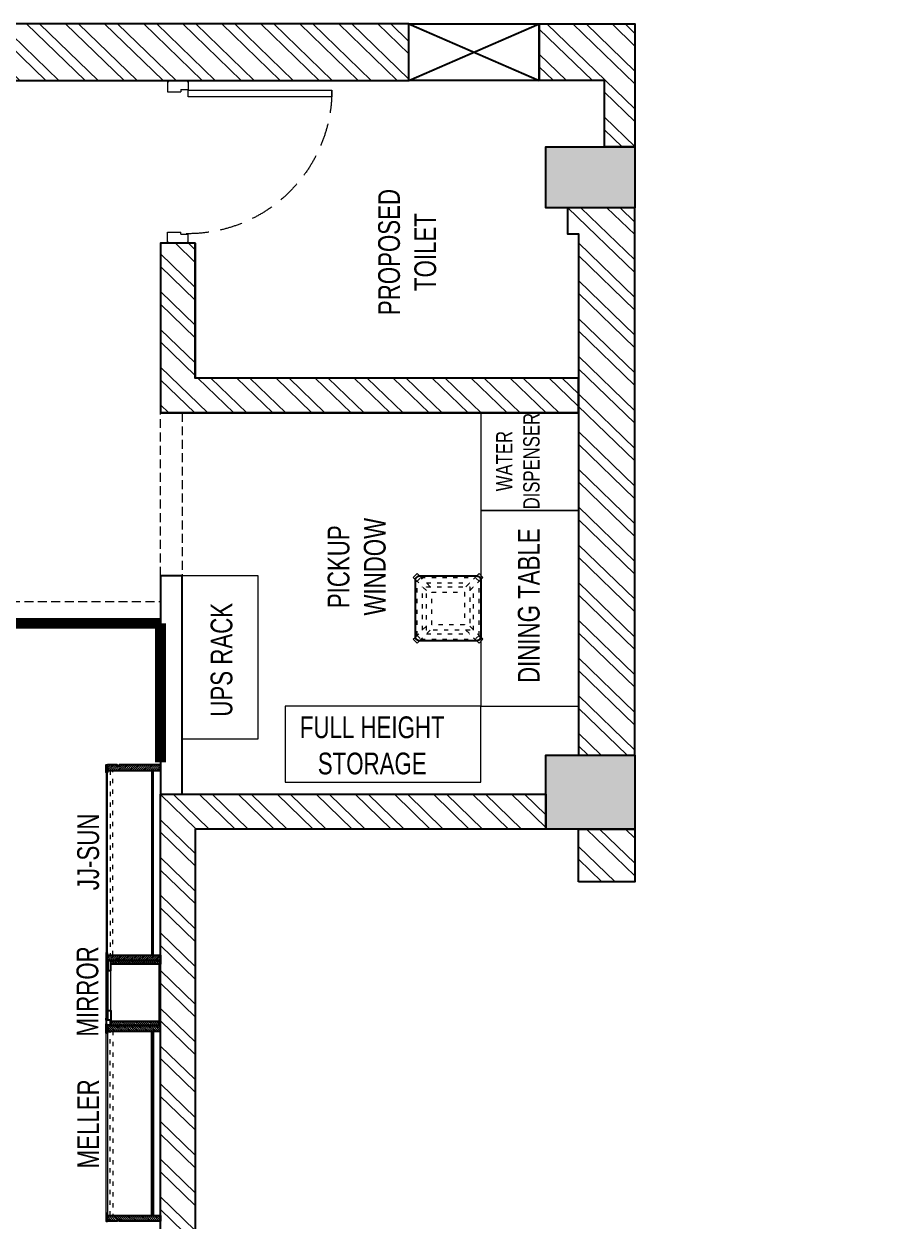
# Model space of a CAD drawing. Header units: feet. Extents: x 10026554 to 10036195, y -6281086 to -6268964.
# Drawn here: x 10032166 to 10036195, y -6274476 to -6268964 of the extents above; entities that cross this region are included whole.
import ezdxf

# ---------------------------------------------------------------- set-up
doc = ezdxf.new("R2010")
doc.units = ezdxf.units.FT
doc.header["$LTSCALE"] = 33
doc.header["$MEASUREMENT"] = 0
for name, pattern in [('a_p6_plan_L18$0$HIDDEN', [0.375, 0.25, -0.125]), ('ACAD_ISO03W100', [30, 12, -18]), ('HIDDEN2', [4.7625, 3.175, -1.5875])]:
    doc.linetypes.add(name, pattern=pattern)
doc.layers.add('A-WALL', color=1, linetype='Continuous')
doc.layers.add('column', color=10, linetype='Continuous')
for name, color, linetype, lineweight in [('A-WALL HATCH', 251, 'Continuous', 0), ('column hatch', 5, 'Continuous', 0), ('Door', 2, 'Continuous', 13), ('LENS-CURTAIN', 5, 'a_p6_plan_L18$0$HIDDEN', 9), ('LENS-DOOR', 34, 'Continuous', 20), ('LENS-PARTITION', 21, 'Continuous', 25), ('LENS-TEXT', 31, 'Continuous', 5), ('LENS_DIMENSION', 193, 'Continuous', 0), ('LENS_TEXT', 31, 'Continuous', 5), ('LK-FF&E WALL', 1, 'Continuous', 9), ('LK-FLUTTED FINISH', 20, 'Continuous', 30), ('LK-MIRROR', 133, 'Continuous', 13), ('LN-ELEVATION-1', 81, 'Continuous', 25), ('LN-ELEVATION-2', 103, 'Continuous', 20), ('LN-ELEVATION-3', 125, 'Continuous', 18), ('LN-ELEVATION-4', 145, 'Continuous', 13), ('LN-ELEVATION-5', 167, 'Continuous', 5), ('LN-HATCH', 251, 'Continuous', 0), ('PLANO-TXT', 252, 'Continuous', 5)]:
    doc.layers.add(name, color=color, linetype=linetype, lineweight=lineweight)
doc.styles.add('LK TXT', font='GILC____.TTF', dxfattribs={"height": 100})
doc.styles.get("Standard").update_dxf_attribs({"font": 'GILC____.TTF'})
pattern_1 = [(45, (4208834.247, 1706614.74), (-4.4901280605, 4.4901280605), [])]
pattern_2 = [(45, (4209134.247, 1706614.74), (-4.4901280605, 4.4901280605), [])]

# ---------------------------------------------------------------- blocks, each defined once
blk = doc.blocks.new('*U35')
at = {"layer": 'LENS-DOOR'}
for p, q in [((548121.7, 1779235.3), (548121.7, 1778573.8)), ((548121.7, 1779235.3), (548153, 1779235.3)), ((548153, 1778573.8), (548153, 1779235.3)), ((547447.3, 1778568.6), (547452.5, 1778568.6)), ((547447.3, 1778484.1), (547447.3, 1778568.6)), ((547452.5, 1778573.8), (547488.9, 1778573.8)), ((547452.5, 1778568.6), (547452.5, 1778573.8)), ((547488.9, 1778539.9), (547488.9, 1778573.8)), ((548121.7, 1778573.8), (548153, 1778573.8)), ((548192.1, 1778573.8), (548155.6, 1778573.8)), ((548155.6, 1778539.9), (548155.6, 1778573.8)), ((548192.1, 1778568.6), (548192.1, 1778573.8)), ((548197.3, 1778568.6), (548192.1, 1778568.6)), ((548197.3, 1778484.1), (548197.3, 1778568.6)), ((547488.9, 1778539.9), (547499.3, 1778539.9)), ((547499.3, 1778478.9), (547499.3, 1778539.9)), ((548145.2, 1778478.9), (548145.2, 1778539.9)), ((548155.6, 1778539.9), (548145.2, 1778539.9)), ((547447.3, 1778484.1), (547452.5, 1778484.1)), ((547452.5, 1778478.9), (547452.5, 1778484.1)), ((547452.5, 1778478.9), (547499.3, 1778478.9)), ((548192.1, 1778478.9), (548145.2, 1778478.9)), ((548192.1, 1778478.9), (548192.1, 1778484.1)), ((548197.3, 1778484.1), (548192.1, 1778484.1))]:
    blk.add_line(p, q, dxfattribs=at)
at = {"layer": 'LENS-DOOR', "color": 7, "linetype": 'HIDDEN2'}
blk.add_ellipse((548153, 1778573.8), major_axis=(-661.5, 0), ratio=1, start_param=-1.570791, end_param=0.051209, dxfattribs=at)
blk = doc.blocks.new('A$C87ab3381')
at = {"layer": 'A-WALL HATCH'}
h = blk.add_hatch(dxfattribs=at)
h.set_pattern_fill('ANSI32', color=256, scale=333, angle=0.9716)
h.set_pattern_definition([(45.971575, (-3885225.56, 5461308.43), (-89.7845112, 86.7900177), []), (45.971575, (-3885166.7, 5461309.43), (-89.7845112, 86.7900177), [])])
h.paths.add_polyline_path([(-3950, 0), (-3707, 0), (-3707, 260), (-3950, 260)])
h.paths.add_polyline_path([(-6897, 8175), (-6897, 8425), (-9712, 8425), (-9712, 8175)])
h.paths.add_polyline_path([(-3707, 8175), (-3707, 8425), (-6557, 8425), (-6557, 8175)])
h.paths.add_polyline_path([(-3367, 8425), (-3367, 8175), (-846, 8175), (-846, 8425)])
h.paths.add_polyline_path([(-566, 8425), (-566, 8175), (-260, 8175), (-260, 1040.5), (0, 1040.5), (0, 8425)])
h.paths.add_polyline_path([(-260, 140), (-566, 140), (-566, 0), (0, 0), (0, 440.5), (-260, 440.5)])
h.paths.add_polyline_path([(-3367, 260), (-3367, 0), (-846, 0), (-846, 310), (-966, 310), (-966, 260)])
h.paths.add_polyline_path([(-1631, 2024), (-1010, 2024), (-1010, 2184), (-1791, 2184), (-1791, 260), (-1631, 260)])
h.paths.add_polyline_path([(-9712, 2184), (-9712, 2024), (-3707, 2024), (-3707, 410), (-3547, 410), (-3547, 2184)])
at = {"layer": 'column hatch'}
h = blk.add_hatch(color=251, dxfattribs=at)
h.dxf.hatch_style = 1
h.paths.add_polyline_path([(-9982, -766), (-9712, -766), (-9712, -1216), (-9982, -1216)])
h.paths.add_polyline_path([(-9712, 2184), (-9982, 2184), (-9982, 1724), (-9712, 1724)])
h.paths.add_polyline_path([(-9982, 5725), (-9712, 5725), (-9712, 5025), (-9982, 5025)])
h.paths.add_polyline_path([(-9982, 8425), (-9712, 8425), (-9712, 7975), (-9982, 7975)])
h.paths.add_polyline_path([(-6897, 8425), (-6557, 8425), (-6557, 7935), (-6897, 7935)])
h.paths.add_polyline_path([(-3707, 8425), (-3367, 8425), (-3367, 7975), (-3707, 7975)])
h.paths.add_polyline_path([(-566, 8015), (-846, 8015), (-846, 8425), (-566, 8425)])
h.paths.add_polyline_path([(-846, 4470), (-566, 4470), (-566, 4050), (-846, 4050)])
h.paths.add_polyline_path([(-566, 0), (-846, 0), (-846, 410), (-566, 410)])
h.paths.add_polyline_path([(-3707, 410), (-3367, 410), (-3367, 0), (-3707, 0)])
at = {"layer": 'A-WALL'}
for p, q in [((-1791, 260), (-1791, 2184)), ((-1010, 2184), (-1791, 2184)), ((-1010, 2024), (-1010, 2184)), ((-1631, 260), (-1631, 2024)), ((-1010, 2024), (-1631, 2024)), ((-260, 1040.5), (0, 1040.5)), ((-260, 1040.5), (0, 440.5)), ((0, 1040.5), (-260, 440.5))]:
    blk.add_line(p, q, dxfattribs=at)
for points in [[(0, 1040.5), (0, 8425), (-566, 8425), (-566, 8175), (-260, 8175), (-260, 1040.5)], [(-9712, 2184), (-3547, 2184), (-3547, 410), (-3707, 410), (-3707, 2024), (-9712, 2024)], [(-1631, 260), (-1631, 2024), (-1010, 2024), (-1010, 2184), (-1791, 2184), (-1791, 260)], [(-260, 1040.5), (0, 1040.5), (0, 440.5), (-260, 440.5)], [(-566, 140), (-260, 140), (-260, 440.5), (0, 440.5), (0, 0), (-566, 0)], [(-846, 310), (-966, 310), (-966, 260), (-3367, 260), (-3367, 0), (-846, 0)], [(-3950, 260), (-3707, 260), (-3707, 0), (-3950, 0)]]:
    blk.add_lwpolyline(points, close=True, dxfattribs=at)
at = {"layer": 'column'}
for points in [[(-3707, 410), (-3367, 410), (-3367, 0), (-3707, 0)], [(-566, 0), (-846, 0), (-846, 410), (-566, 410)]]:
    blk.add_lwpolyline(points, close=True, dxfattribs=at)
at = {"layer": 'Door', "xscale": -1, "rotation": 180}
blk.add_blockref('*U35', (-548457.3, 1780630.4), dxfattribs=at)
blk = doc.blocks.new('JJ SH 900')
at = {"layer": 'LN-HATCH', "ltscale": 0.5}
h = blk.add_hatch(dxfattribs=at)
h.set_pattern_fill('ANSI31', color=256, scale=50)
h.paths.add_polyline_path([(-911.8, 0), (-911.8, -190), (-905.8, -190), (-905.8, -200), (-911.8, -200), (-911.8, -244), (-886.8, -244), (-886.8, 0)])
h = blk.add_hatch(dxfattribs=at)
h.set_pattern_fill('ANSI31', color=256, scale=2)
h.set_pattern_definition(pattern_1)
h.paths.add_polyline_path([(-11.8, 0), (-11.8, -190), (-17.8, -190), (-17.8, -200), (-11.8, -200), (-11.8, -244), (-36.8, -244), (-36.8, 0)])
h = blk.add_hatch(dxfattribs=at)
h.set_pattern_fill('ANSI31', color=256, scale=2)
h.set_pattern_definition(pattern_2)
h.paths.add_polyline_path([(-36.8, -40), (-886.8, -40), (-886.8, -34), (-36.8, -34)])
h = blk.add_hatch(dxfattribs=at)
h.set_pattern_fill('ANSI31', color=256, scale=2)
h.set_pattern_definition(pattern_2)
h.paths.add_polyline_path([(-876.8, -244), (-876.8, -250), (-911.8, -250), (-911.8, -244)])
h = blk.add_hatch(dxfattribs=at)
h.set_pattern_fill('ANSI31', color=256, scale=2)
h.set_pattern_definition(pattern_1)
h.paths.add_polyline_path([(-46.8, -244), (-46.8, -250), (-11.8, -250), (-11.8, -244)])
at = {"layer": 'LN-ELEVATION-1', "ltscale": 0.5}
for points in [[(-911.8, 0), (-911.8, -190), (-905.8, -190), (-905.8, -200), (-911.8, -200), (-911.8, -244), (-886.8, -244), (-886.8, 0)], [(-11.8, 0), (-11.8, -190), (-17.8, -190), (-17.8, -200), (-11.8, -200), (-11.8, -244), (-36.8, -244), (-36.8, 0)], [(-36.8, -40), (-886.8, -40), (-886.8, -34), (-36.8, -34)], [(-876.8, -244), (-876.8, -250), (-911.8, -250), (-911.8, -244)], [(-46.8, -244), (-46.8, -250), (-11.8, -250), (-11.8, -244)]]:
    blk.add_lwpolyline(points, close=True, dxfattribs=at)
at = {"layer": 'LN-ELEVATION-3', "ltscale": 0.5}
for p, q in [((-886.8, 0), (-36.8, 0)), ((-876.8, -244), (-46.8, -244)), ((-46.8, -250), (-876.8, -250))]:
    blk.add_line(p, q, dxfattribs=at)
at = {"layer": 'LN-ELEVATION-4', "linetype": 'ACAD_ISO03W100', "ltscale": 0.05}
blk.add_lwpolyline([(-886.8, -220), (-36.8, -220), (-36.8, -232), (-886.8, -232)], close=True, dxfattribs=at)
blk = doc.blocks.new('MIRROR')
at = {"layer": 'LN-HATCH', "ltscale": 0.5}
h = blk.add_hatch(dxfattribs=at)
h.set_pattern_fill('ANSI31', color=256, scale=2)
h.set_pattern_definition([(45, (4060433.7416, 1708720.787), (-4.4901280605, 4.4901280605), [])])
h.paths.add_polyline_path([(212.9, 101.3), (230.9, 101.3), (230.9, -127.7), (212.9, -127.7)])
h.paths.add_polyline_path([(230.9, 95.3), (494.9, 95.3), (494.9, 101.3), (230.9, 101.3)])
h.paths.add_polyline_path([(512.9, 101.3), (494.9, 101.3), (494.9, -127.7), (512.9, -127.7)])
at = {"layer": 'Defpoints'}
blk.add_lwpolyline([(512.9, 101.3), (212.9, 101.3), (212.9, -148.7), (512.9, -148.7)], close=True, dxfattribs=at)
at = {"layer": 'LN-ELEVATION-1'}
for points in [[(212.9, 101.3), (230.9, 101.3), (230.9, -127.7), (212.9, -127.7)], [(230.9, 95.3), (494.9, 95.3), (494.9, 101.3), (230.9, 101.3)], [(512.9, 101.3), (494.9, 101.3), (494.9, -127.7), (512.9, -127.7)], [(259.9, -141.7), (259.9, -127.7), (214.9, -127.7), (214.9, -148.7), (223.9, -148.7), (223.9, -147.2), (216.4, -147.2), (216.4, -141.7)], [(442.9, -141.7), (442.9, -127.7), (487.9, -127.7), (487.9, -148.7), (478.9, -148.7), (478.9, -147.2), (486.4, -147.2), (486.4, -141.7)], [(504.9, -148.7), (504.9, -147.2), (509.4, -147.2), (509.4, -129.2), (487.9, -129.2), (487.9, -127.7), (510.9, -127.7), (510.9, -148.7)]]:
    blk.add_lwpolyline(points, close=True, dxfattribs=at)
at = {"layer": 'LN-ELEVATION-2', "color": 4, "lineweight": 0}
blk.add_lwpolyline([(216.4, -141.7), (486.4, -141.7), (486.4, -147.2), (216.4, -147.2)], close=True, dxfattribs=at)
at = {"layer": 'LN-ELEVATION-2'}
blk.add_lwpolyline([(259.9, -141.7), (442.9, -141.7), (442.9, -127.7), (259.9, -127.7)], close=True, dxfattribs=at)
at = {"layer": 'LN-ELEVATION-4', "ltscale": 0.5}
blk.add_line((478.9, -148.7), (223.9, -148.7), dxfattribs=at)
blk = doc.blocks.new('Stool')
at = {"layer": 'LN-ELEVATION-1', "ltscale": 0.5}
blk.add_lwpolyline([(-130, 300), (130, 300, -0.414214), (150, 280), (150, 20, -0.414214), (130, 0), (-130, 0, -0.414214), (-150, 20), (-150, 280, -0.414214)], format="xyb", close=True, dxfattribs=at)
at = {"layer": 'LN-ELEVATION-3', "linetype": 'ACAD_ISO03W100', "ltscale": 0.05}
for p, q in [((-82.3, 250), (-124.7, 292.4)), ((-124.7, 292.4), (124.7, 292.4)), ((82.3, 250), (124.7, 292.4)), ((-100, 232.3), (-142.4, 274.7)), ((-142.4, 274.7), (-142.4, 25.3)), ((-117.4, 249.7), (-117.4, 50.3)), ((-99.7, 267.4), (99.7, 267.4)), ((100, 232.3), (142.4, 274.7)), ((117.4, 249.7), (117.4, 50.3)), ((142.4, 274.7), (142.4, 25.3)), ((-100, 67.7), (-142.4, 25.3)), ((100, 67.7), (142.4, 25.3)), ((-82.3, 50), (-124.7, 7.6)), ((-124.7, 7.6), (124.7, 7.6)), ((-99.7, 32.6), (99.7, 32.6)), ((82.3, 50), (124.7, 7.6))]:
    blk.add_line(p, q, dxfattribs=at)
for points in [[(-132.2, 299.9), (-124.7, 292.4), (-142.4, 274.7), (-149.9, 282.2)], [(132.2, 299.9), (124.7, 292.4), (142.4, 274.7), (149.9, 282.2)], [(-132.2, 0.1), (-124.7, 7.6), (-142.4, 25.3), (-149.9, 17.8)], [(132.2, 0.1), (124.7, 7.6), (142.4, 25.3), (149.9, 17.8)]]:
    blk.add_lwpolyline(points, dxfattribs=at)
for points in [[(-100, 250), (100, 250), (100, 50), (-100, 50)], [(-75, 225), (75, 225), (75, 75), (-75, 75)]]:
    blk.add_lwpolyline(points, close=True, dxfattribs=at)
at = {"layer": 'LN-ELEVATION-5', "ltscale": 0.5}
for points in [[(-149.9, 282.2), (-160.1, 292.4), (-142.4, 310.1), (-132.2, 299.9)], [(149.9, 282.2), (160.1, 292.4), (142.4, 310.1), (132.2, 299.9)], [(-149.9, 17.8), (-160.1, 7.6), (-142.4, -10.1), (-132.2, 0.1)], [(149.9, 17.8), (160.1, 7.6), (142.4, -10.1), (132.2, 0.1)]]:
    blk.add_lwpolyline(points, dxfattribs=at)

msp = doc.modelspace()

# ---------------------------------------------------------------- linework, layer by layer
at = {"layer": 'LENS-CURTAIN', "ltscale": 5}
for points in [[(10032894.9, -6271505.4), (10032794.9, -6271505.4), (10032794.9, -6270755.4), (10032894.9, -6270755.4)], [(10032794.9, -6271624.4), (10032794.9, -6271724.4), (10032044.9, -6271724.4), (10032044.9, -6271624.4)]]:
    msp.add_lwpolyline(points, close=True, dxfattribs=at)
at = {"layer": 'LENS-PARTITION'}
msp.add_lwpolyline([(10032794.9, -6271505.4), (10032794.9, -6272511.4), (10032894.9, -6272511.4), (10032894.9, -6271505.4)], close=True, dxfattribs=at)
at = {"layer": 'LK-FF&E WALL'}
for points in [[(10034718.9, -6271205.4), (10034718.9, -6270755.4), (10034268.9, -6270755.4), (10034268.9, -6271205.4)], [(10034718.9, -6272105.4), (10034718.9, -6271205.4), (10034268.9, -6271205.4), (10034268.9, -6272105.4)], [(10033244.9, -6271505.4), (10032894.9, -6271505.4), (10032894.9, -6272255.4), (10033244.9, -6272255.4)], [(10034268.9, -6272455.4), (10034268.9, -6272105.4), (10033368.9, -6272105.4), (10033368.9, -6272455.4)]]:
    msp.add_lwpolyline(points, close=True, dxfattribs=at)
at = {"layer": 'LK-FLUTTED FINISH', "linetype": 'ACAD_ISO03W100', "ltscale": 0.05, "const_width": 50}
msp.add_lwpolyline([(10032794.9, -6271724.4), (10029573.9, -6271724.4)], dxfattribs=at)
at = {"layer": 'LK-MIRROR', "linetype": 'ACAD_ISO03W100', "ltscale": 0.05, "const_width": 50}
msp.add_lwpolyline([(10032794.9, -6272364.6), (10032794.9, -6271724.4)], dxfattribs=at)

# ---------------------------------------------------------------- block references
at = {"layer": 'LENS_DIMENSION', "rotation": 90}
msp.add_blockref('A$C87ab3381', (10034978.9, -6268964.4), dxfattribs=at)
at = {"layer": 'LK-FF&E WALL'}
for name, p, rotation in [('Stool', (10034268.9, -6271655.4), 90), ('MIRROR', (10032693.6, -6273063.4), 269.9999999999999), ('JJ SH 900', (10032794.9, -6274488.2), 269.9999999999999)]:
    msp.add_blockref(name, p, dxfattribs=dict(at, rotation=rotation))
at = {"layer": 'LK-FF&E WALL', "xscale": -1, "rotation": 270}
msp.add_blockref('JJ SH 900', (10032794.9, -6272364.6), dxfattribs=at)

# ---------------------------------------------------------------- texts
at = {"layer": 'LENS-TEXT', "color": 0, "linetype": 'Continuous', "ltscale": 3, "attachment_point": 5, "rotation": 90, "style": 'LK TXT'}
for s, width, gutter_width, insert, char_height in [('WATER \\PDISPENSER', 264.162, 0.75, (10034440.4, -6270977.4), 75), ('DINING TABLE', 783.964, 1, (10034490.9, -6271642.8), 100), ('UPS RACK', 1099.487, 1, (10033076.5, -6271892), 100)]:
    msp.add_mtext_dynamic_manual_height_columns(s, width=width, gutter_width=gutter_width, heights=[0], dxfattribs=dict(at, insert=insert, char_height=char_height))
at = {"layer": 'LENS-TEXT', "color": 0, "linetype": 'Continuous', "ltscale": 3, "insert": (10033769.7, -6272286.9), "char_height": 100, "attachment_point": 5, "style": 'LK TXT'}
msp.add_mtext_dynamic_manual_height_columns('FULL HEIGHT \\PSTORAGE ', width=1099.487, gutter_width=1, heights=[0], dxfattribs=at)
at = {"layer": 'LENS_TEXT', "linetype": 'Continuous', "ltscale": 3, "char_height": 100, "attachment_point": 5, "rotation": 90}
for s, insert in [('PROPOSED TOILET', (10033931.1, -6270014.7)), ('PICKUP WINDOW', (10033698.6, -6271463.6))]:
    msp.add_mtext_dynamic_manual_height_columns(s, width=602.038, gutter_width=1, heights=[0], dxfattribs=dict(at, insert=insert))
at = {"layer": 'LENS_TEXT', "linetype": 'Continuous', "ltscale": 3, "insert": (10032459.2, -6273419, -23744), "char_height": 100, "width": 324.474, "attachment_point": 5, "rotation": 90, "style": 'LK TXT'}
msp.add_mtext('{\\C7;MIRROR}', dxfattribs=at)
at = {"layer": 'PLANO-TXT', "linetype": 'Continuous', "ltscale": 3, "char_height": 100, "width": 149.547, "attachment_point": 5, "rotation": 90, "style": 'LK TXT'}
for s, insert in [('JJ-SUN', (10032462.5, -6272776.7, -23744)), ('MELLER', (10032462.5, -6274028.8, -23744))]:
    msp.add_mtext(s, dxfattribs=dict(at, insert=insert))

doc.saveas('drawing.dxf')
